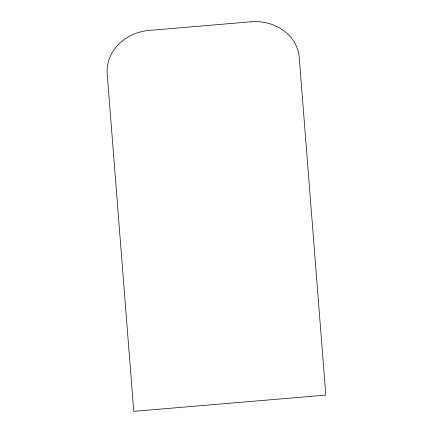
<?xml version="1.0" encoding="UTF-8"?>
<svg xmlns="http://www.w3.org/2000/svg" width="433" height="433" viewBox="0 0 433 433"><rect width="100%" height="100%" fill="white"/><g stroke="black" fill="none" stroke-linecap="round" stroke-linejoin="round"><path stroke-width="0.65" d="M250.945 21.807L149.271 30.407A45.351 39.814 -6 0 0 107.205 73.929L133.759 411.35L325.816 395.102L299.263 57.681A45.351 39.814 -6 0 0 250.945 21.807"/></g></svg>
